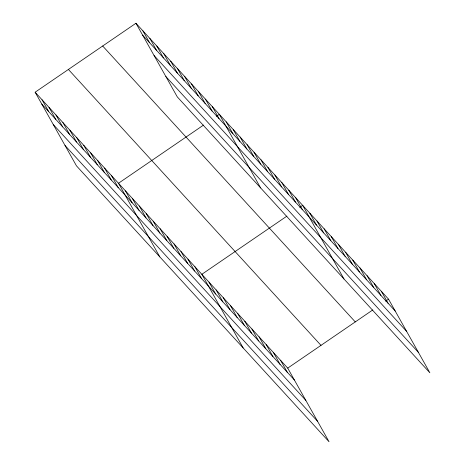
<?xml version="1.0" encoding="UTF-8"?>
<svg xmlns="http://www.w3.org/2000/svg" width="465" height="465" viewBox="0 0 465 465"><rect width="100%" height="100%" fill="white"/><g stroke="black" fill="none" stroke-linecap="round" stroke-linejoin="round"><path stroke-width="0.7" d="M35.131 92.21L287.719 368.117L329.046 441.75L76.458 165.842L35.131 92.21L135.954 23.25L388.542 299.158L429.869 372.791L177.281 96.883L135.954 23.25M203.548 125.079L118.488 183.256L159.809 256.895M216.394 116.297L219.311 114.297L260.632 187.936M286.905 216.126L201.839 274.304L243.166 347.942M299.745 207.344L302.663 205.35L343.99 278.983M287.719 368.117L372.785 309.934M385.625 301.151L388.542 299.158M142.633 35.148L395.221 311.05M154.066 55.521L406.654 331.429M165.848 76.51L418.436 352.418M102.684 46.006L355.272 321.914M68.407 69.454L320.995 345.361M41.809 104.102L294.397 380.01M53.242 124.481L305.831 400.382M65.024 145.469L317.612 421.377M381.387 291.34L388.066 303.238M374.232 283.522L380.905 295.42M367.077 275.704L373.75 287.603M359.916 267.887L366.594 279.785M352.761 260.069L359.439 271.967M345.605 252.251L352.278 264.149M338.45 244.433L345.123 256.331M331.289 236.615L337.968 248.513M324.134 228.803L330.813 240.696M316.979 220.985L323.652 232.878M309.824 213.168L316.496 225.06M295.717 197.759L302.395 209.657M288.771 190.173L295.449 202.072M281.825 182.588L288.503 194.48M274.879 174.997L281.558 186.895M267.933 167.412L274.612 179.31M260.987 159.826L267.666 171.719M254.041 152.235L260.72 164.133M247.095 144.65L253.774 156.542M240.149 137.059L246.828 148.957M233.203 129.473L239.876 141.372M226.257 121.888L232.93 133.781M212.366 106.712L219.038 118.61M205.42 99.126L212.092 111.019M198.474 91.535L205.146 103.433M191.528 83.95L198.2 95.848M184.582 76.365L191.255 88.257M177.636 68.773L184.309 80.672M170.69 61.188L177.363 73.081M163.744 53.597L170.417 65.495M156.798 46.012L163.471 57.91M149.852 38.426L156.525 50.319M142.9 30.835L149.579 42.733M280.564 360.299L287.242 372.192M273.408 352.482L280.081 364.374M266.253 344.664L272.926 356.556M259.092 336.846L265.771 348.738M251.937 329.028L258.616 340.926M244.782 321.21L251.455 333.109M237.627 313.393L244.299 325.291M230.466 305.575L237.144 317.473M223.31 297.757L229.989 309.655M216.155 289.939L222.828 301.837M209 282.121L215.673 294.019M194.893 266.718L201.572 278.616M187.947 259.133L194.626 271.025M181.001 251.542L187.68 263.44M174.055 243.956L180.734 255.855M167.109 236.371L173.788 248.264M160.163 228.78L166.842 240.678M153.218 221.195L159.896 233.093M146.272 213.609L152.95 225.502M139.326 206.018L145.998 217.916M132.38 198.433L139.052 210.325M125.434 190.842L132.107 202.74M111.542 175.671L118.215 187.564M104.596 168.08L111.269 179.978M97.65 160.495L104.323 172.393M90.704 152.909L97.377 164.802M83.758 145.318L90.431 157.217M76.812 137.733L83.485 149.631M69.866 130.148L76.539 142.04M62.92 122.557L69.593 134.455M55.974 114.971L62.647 126.864M49.023 107.38L55.701 119.278M42.077 99.795L48.755 111.693"/></g></svg>
